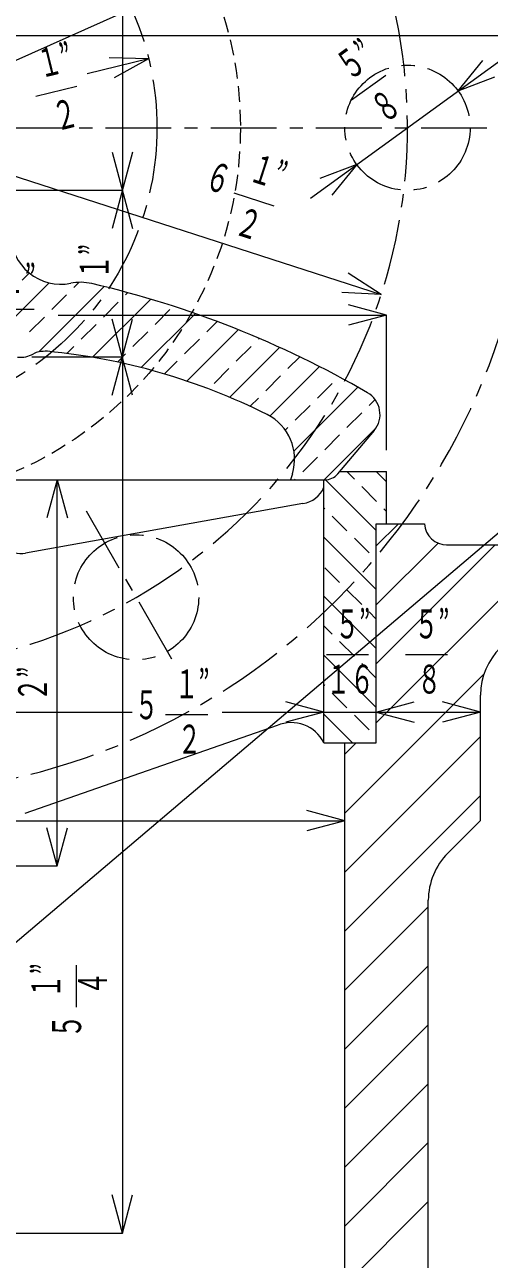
# Model space of a CAD drawing. Units: millimetres, scale not verified. Extents: x -820 to 820, y -580 to 580.
# Drawn here: x -338.1 to -267.4, y -152.7 to 35.3 of the extents above; entities that cross this region are included whole.
import ezdxf
from ezdxf.enums import TextEntityAlignment as Align

# ---------------------------------------------------------------- set-up
doc = ezdxf.new("R2010")
doc.units = ezdxf.units.MM
doc.header["$LTSCALE"] = 2
doc.linetypes.add('CHAIN1', pattern=[8, 5, -1, 1, -1])
doc.linetypes.add('DASHED1', pattern=[1.8, 1.2, -0.6])
for name, color, linetype, lineweight in [('0-0_通り芯', 3, 'Continuous', 18), ('0-1_補助芯', 4, 'CHAIN1', 18), ('0-2_通芯記号', 2, 'Continuous', 18)]:
    doc.layers.add(name, color=color, linetype=linetype, lineweight=lineweight)
doc.styles.add('ＭＳ ゴシック', font='')
doc.styles.get('ＭＳ ゴシック').set_extended_font_data('MS Gothic')

msp = doc.modelspace()

# ---------------------------------------------------------------- linework, layer by layer
at = {"layer": '0-0_通り芯'}
for p, q in [((-338.473, -3.628), (-337.393, -2.549)), ((-345.709, -15.355), (-334.392, -4.038)), ((-335.925, -14.551), (-325.985, -4.611)), ((-330.615, -4.751), (-329.826, -3.962)), ((-322.757, -5.873), (-322.419, -5.535)), ((-333.982, -8.118), (-331.737, -5.873)), ((-327.771, -15.377), (-318.925, -6.531)), ((-326.125, -9.241), (-323.88, -6.996)), ((-337.35, -11.486), (-335.105, -9.241)), ((-320.363, -16.95), (-312.14, -8.726)), ((-318.267, -10.363), (-316.022, -8.118)), ((-329.492, -12.608), (-327.247, -10.363)), ((-313.43, -18.997), (-305.611, -11.178)), ((-310.409, -11.486), (-308.844, -9.921)), ((-321.635, -13.731), (-319.389, -11.486)), ((-313.777, -14.854), (-311.532, -12.608)), ((-302.551, -12.608), (-302.438, -12.495)), ((-331.676, -14.793), (-330.615, -13.731)), ((-324.003, -16.1), (-322.757, -14.854)), ((-306.916, -21.463), (-299.323, -13.87)), ((-305.919, -15.976), (-303.674, -13.731)), ((-316.841, -17.918), (-314.899, -15.976)), ((-300.794, -24.321), (-293.263, -16.79)), ((-298.061, -17.099), (-296.265, -15.302)), ((-309.287, -19.344), (-307.042, -17.099)), ((-301.429, -20.466), (-299.184, -18.221)), ((-297.154, -29.661), (-287.42, -19.928)), ((-293.571, -21.589), (-291.326, -19.344)), ((-303.803, -22.84), (-302.551, -21.589)), ((-285.714, -22.711), (-284.801, -21.799)), ((-296.939, -24.956), (-294.694, -22.711)), ((-289.081, -26.079), (-286.836, -23.834)), ((-298.457, -26.475), (-298.061, -26.079)), ((-292.548, -34.036), (-284.701, -26.189)), ((-292.449, -29.446), (-290.204, -27.201)), ((-284.945, -26.514), (-290.498, -33.131)), ((-295.816, -32.814), (-293.571, -30.569)), ((-297.388, -33.102), (-297.673, -34.038)), ((-290.244, -32.768), (-283.06, -32.768)), ((-287.959, -33.937), (-289.127, -32.768)), ((-283.06, -34.346), (-284.637, -32.768)), ((-283.06, -40.718), (-283.06, -32.768)), ((-352.91, -34.038), (-292.443, -34.038)), ((-297.04, -34.038), (-296.939, -33.937)), ((-292.585, -74.068), (-292.585, -34.034)), ((-284.634, -41.751), (-292.349, -34.036)), ((-284.591, -37.304), (-286.836, -35.059)), ((-295.781, -37.624), (-337.955, -45.218)), ((-292.449, -38.427), (-292.585, -38.291)), ((-283.06, -38.836), (-283.468, -38.427)), ((-289.081, -41.794), (-291.326, -39.549)), ((-284.634, -44.083), (-281.27, -40.718)), ((-284.634, -40.718), (-277.312, -40.718)), ((-284.634, -74.068), (-284.634, -40.718)), ((-284.634, -50.731), (-292.585, -42.781)), ((-285.714, -45.162), (-287.959, -42.917)), ((-284.634, -53.063), (-275.234, -43.663)), ((-284.634, -71.023), (-257.541, -43.93)), ((-284.634, -62.043), (-266.521, -43.93)), ((-273.967, -43.93), (-171.935, -43.93)), ((-290.204, -49.652), (-292.449, -47.407)), ((-284.634, -59.711), (-292.585, -51.761)), ((-286.836, -53.02), (-289.081, -50.775)), ((-284.634, -55.221), (-285.714, -54.142)), ((-291.326, -57.51), (-292.585, -56.251)), ((-287.959, -60.877), (-290.204, -58.632)), ((-284.634, -68.692), (-292.585, -60.742)), ((-284.634, -64.202), (-286.836, -62)), ((-289.41, -84.779), (-268.253, -63.622)), ((-292.449, -65.367), (-292.585, -65.232)), ((-289.081, -68.735), (-291.326, -66.49)), ((-268.759, -85.883), (-268.759, -66.79)), ((-288.238, -74.068), (-292.585, -69.722)), ((-285.714, -72.103), (-287.959, -69.858)), ((-299.717, -71.427), (-338.088, -84.838)), ((-289.41, -93.759), (-268.759, -73.109)), ((-292.585, -74.068), (-284.634, -74.068)), ((-289.41, -75.799), (-287.679, -74.068)), ((-289.41, -223.608), (-289.41, -74.068)), ((-289.41, -102.739), (-268.759, -82.089)), ((-268.759, -85.883), (-273.734, -90.857)), ((-289.41, -111.72), (-276.71, -99.02)), ((-276.71, -223.608), (-276.71, -98.041)), ((-289.41, -120.7), (-276.71, -108)), ((-289.41, -129.68), (-276.71, -116.98)), ((-289.41, -138.66), (-276.71, -125.96)), ((-289.41, -147.641), (-276.71, -134.941)), ((-289.41, -156.621), (-276.71, -143.921))]:
    msp.add_line(p, q, dxfattribs=at)
at = {"layer": '0-0_通り芯', "color": 1, "linetype": 'DASHED1'}
msp.add_circle((-362.435, 19.57), 57.15, dxfattribs=at)
at = {"layer": '0-0_通り芯'}
for centre, radius, start, end in [((-332.59, 3.366), 7.62, 180, 281.28892), ((-329.606, -11.579), 7.62, 76.89441, 101.28892), ((-362.435, -152.588), 152.4, 59.87723, 76.89441), ((-338.774, -11.313), 4.061, 264.51474, 299.47127), ((-335.527, -17.059), 2.54, 98.65666, 119.47127), ((-334.726, -22.319), 7.86, 89.35447, 98.65666), ((-343.772, -108.977), 94.958, 63.37313, 84.48002), ((-287.864, -24.065), 3.81, 320, 59.87723), ((-304.676, -30.878), 7.62, 343.03245, 62.9784), ((-292.443, -31.498), 2.54, 270, 320), ((-296.292, -33.655), 4.002, 277.333, 337.89311), ((-273.912, -40.524), 3.406, 183.26298, 270.93592), ((-338.448, -39.868), 5.373, 203.24601, 275.26931), ((-258.599, -66.79), 10.16, 90, 180), ((-297.553, -76.533), 5.546, 26.38325, 112.96867), ((-266.55, -98.041), 10.16, 135, 180)]:
    msp.add_arc(centre, radius, start, end, dxfattribs=at)
at = {"layer": '0-1_補助芯'}
for p, q in [((-565.793, 19.57), (333.841, 19.57)), ((-328.756, -38.764), (-314.992, -62.603))]:
    msp.add_line(p, q, dxfattribs=at)
for centre, radius in [((-362.435, 19.57), 44.45), ((-279.885, 19.57), 9.525), ((-321.16, -51.92), 9.525)]:
    msp.add_circle(centre, radius, dxfattribs=at)
for radius, start, end in [(101.6, 275.37938, 264.62062), (82.55, 276.62581, 263.37419)]:
    msp.add_arc((-362.435, 19.57), radius, start, end, dxfattribs=at)
at = {"layer": '0-2_通芯記号'}
for p, q in [((-323.241, 325.975), (-323.241, -148.705)), ((-455.172, -21.93), (-269.697, 61.07)), ((-440.987, 44.948), (-283.882, -5.808)), ((-491.517, 33.595), (-171.935, 33.595)), ((-319.24, 30.059), (-325.238, 30.2)), ((-294.636, 8.854), (-265.1, 30.31)), ((-319.24, 30.059), (-328.584, 27.79)), ((-319.24, 30.059), (-324.505, 27.182)), ((-272.178, 25.168), (-268.402, 29.831)), ((-288.373, 23.832), (-283.185, 27.6)), ((-272.178, 25.168), (-266.577, 27.318)), ((-336.374, 24.4), (-330.143, 25.913)), ((-324.794, 15.841), (-321.689, 4.25)), ((-321.689, 15.841), (-324.794, 4.25)), ((-287.591, 13.972), (-293.192, 11.822)), ((-287.591, 13.972), (-291.367, 9.309)), ((-339.973, 10.045), (-323.241, 10.045)), ((-306.288, 9.673), (-300.186, 7.701)), ((-283.882, -5.808), (-288.92, -2.549)), ((-283.882, -5.808), (-289.875, -5.504)), ((-283.06, -8.95), (-288.855, -7.397)), ((-343.086, -8.044), (-336.674, -8.044)), ((-332.994, -8.95), (-283.06, -8.95)), ((-283.06, -8.95), (-288.855, -10.503)), ((-283.06, -29.521), (-283.06, -8.95)), ((-227.667, -9.506), (-518.044, -256.168)), ((-321.689, -21.15), (-324.794, -9.559)), ((-324.794, -21.15), (-321.689, -9.559)), ((-323.241, -15.355), (-337.013, -15.355)), ((-333.157, -34.038), (-334.709, -39.834)), ((-333.157, -92.788), (-333.157, -34.038)), ((-333.157, -34.038), (-331.604, -39.834)), ((-292.213, -60.613), (-285.801, -60.613)), ((-280.185, -60.613), (-273.773, -60.613)), ((-432.285, -69.389), (-321.729, -69.389)), ((-308.053, -69.389), (-268.758, -69.389)), ((-292.585, -69.389), (-298.38, -67.836)), ((-292.585, -69.389), (-298.38, -70.941)), ((-284.634, -69.389), (-278.839, -67.836)), ((-284.634, -69.389), (-278.839, -70.941)), ((-268.758, -69.389), (-274.554, -67.836)), ((-268.758, -69.389), (-274.554, -70.941)), ((-316.655, -69.748), (-310.243, -69.748)), ((-289.41, -85.924), (-295.205, -84.371)), ((-435.46, -85.924), (-289.41, -85.924)), ((-289.41, -85.924), (-295.205, -87.476)), ((-333.157, -92.788), (-334.709, -86.993)), ((-333.157, -92.788), (-331.604, -86.993)), ((-341.068, -92.788), (-333.157, -92.788)), ((-330.235, -114.319), (-330.235, -107.907)), ((-323.241, -148.705), (-324.794, -142.909)), ((-323.241, -148.705), (-321.689, -142.909)), ((-362.435, -148.705), (-323.241, -148.705))]:
    msp.add_line(p, q, dxfattribs=at)

# ---------------------------------------------------------------- texts
at = {"layer": '0-2_通芯記号', "style": 'ＭＳ ゴシック', "width": 0.6}
for s, rotation, p in [('１”', 13.649, (-335.306, 25.815)), ('５”', 35.997, (-287.923, 25.547)), ('８', 35.997, (-282.622, 19.011)), ('２', 13.649, (-332.888, 17.754)), ('１”', 342.096, (-304.637, 10.32)), ('６', 342.096, (-311.4, 9.177)), ('２', 342.096, (-306.795, 2.185)), ('１”', 90, (-323.998, -3.453)), ('２”', 90, (-333.356, -67.781)), ('１”', 90, (-331.359, -112.947)), ('４', 90, (-324.243, -112.499)), ('５', 90, (-328.192, -119.031))]:
    msp.add_text(s, height=4.399, rotation=rotation, dxfattribs=at).set_placement(p, align=Align.BOTTOM_LEFT)
for s, p in [('１”', (-341.714, -6.92)), ('５”', (-290.841, -59.49)), ('５”', (-278.813, -59.49)), ('１”', (-315.283, -68.624)), ('１６', (-292.193, -67.894)), ('８', (-278.365, -67.894)), ('５', (-321.368, -71.791)), ('２', (-314.836, -77.028))]:
    msp.add_text(s, height=4.399, dxfattribs=at).set_placement(p, align=Align.BOTTOM_LEFT)

doc.saveas('drawing.dxf')
